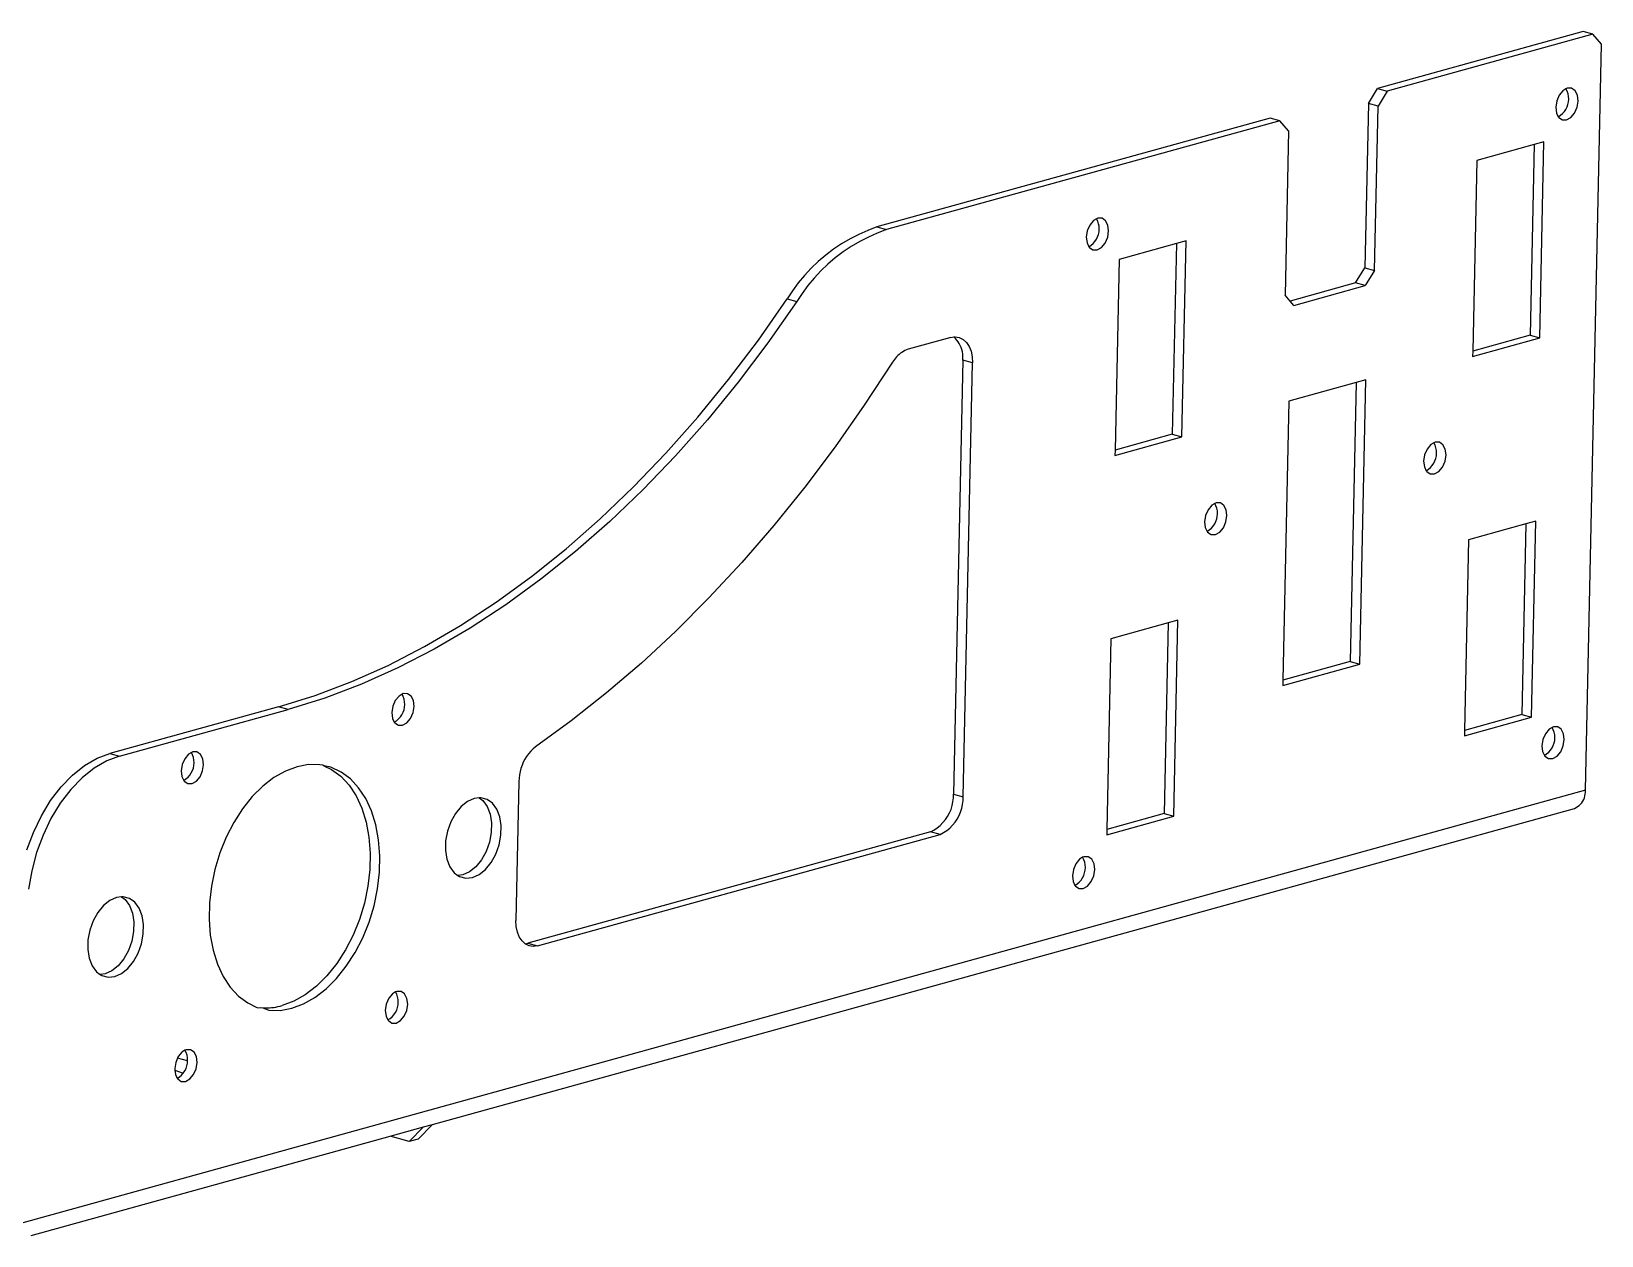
# Model space of a CAD drawing. Extents: x -582 to 53, y -1464 to -1083.
# Drawn here: x -290.6 to -230.9, y -1446.2 to -1400.4 of the extents above; entities that cross this region are included whole.
import ezdxf

# ---------------------------------------------------------------- set-up
doc = ezdxf.new("R2010")
doc.units = 0
doc.layers.add('Layer0', color=7, linetype='Continuous', true_color=0xffffff)

msp = doc.modelspace()

# ---------------------------------------------------------------- linework, layer by layer
at = {"layer": 'Layer0'}
for p, q in [((-231.592, -1400.415), (-239.411, -1402.579)), ((-231.225, -1400.516), (-231.592, -1400.415)), ((-231.225, -1400.516), (-239.044, -1402.68)), ((-231.512, -1429.257), (-230.896, -1400.903)), ((-230.896, -1400.903), (-231.225, -1400.516)), ((-239.761, -1403.154), (-239.411, -1402.579)), ((-239.411, -1402.579), (-239.044, -1402.68)), ((-239.044, -1402.68), (-239.395, -1403.255)), ((-232.504, -1402.836), (-232.6, -1403.057)), ((-232.363, -1402.668), (-232.504, -1402.836)), ((-232.249, -1402.595), (-232.363, -1402.668)), ((-232.199, -1402.577), (-232.249, -1402.595)), ((-232.204, -1402.687), (-232.249, -1402.595)), ((-232.171, -1402.784), (-232.204, -1402.687)), ((-232.038, -1402.578), (-232.199, -1402.577)), ((-232.151, -1402.884), (-232.171, -1402.784)), ((-231.903, -1402.67), (-232.038, -1402.578)), ((-231.815, -1402.839), (-231.903, -1402.67)), ((-231.787, -1403.06), (-231.815, -1402.839)), ((-239.761, -1403.154), (-239.897, -1409.401)), ((-239.395, -1403.255), (-239.761, -1403.154)), ((-239.531, -1409.502), (-239.395, -1403.255)), ((-232.6, -1403.057), (-232.637, -1403.296)), ((-232.637, -1403.296), (-232.61, -1403.516)), ((-232.31, -1403.461), (-232.252, -1403.377)), ((-232.252, -1403.377), (-232.206, -1403.286)), ((-232.206, -1403.286), (-232.173, -1403.189)), ((-232.173, -1403.189), (-232.152, -1403.089)), ((-232.152, -1403.089), (-232.145, -1402.986)), ((-232.145, -1402.986), (-232.151, -1402.884)), ((-231.921, -1403.52), (-231.825, -1403.299)), ((-231.825, -1403.299), (-231.787, -1403.06)), ((-243.491, -1403.708), (-258.449, -1407.848)), ((-243.124, -1403.809), (-258.083, -1407.948)), ((-243.124, -1403.809), (-243.491, -1403.708)), ((-242.795, -1404.196), (-243.124, -1403.809)), ((-232.61, -1403.516), (-232.542, -1403.66)), ((-232.542, -1403.66), (-232.456, -1403.604)), ((-232.542, -1403.66), (-232.522, -1403.686)), ((-232.522, -1403.686), (-232.387, -1403.778)), ((-232.456, -1403.604), (-232.378, -1403.538)), ((-232.387, -1403.778), (-232.225, -1403.779)), ((-232.378, -1403.538), (-232.31, -1403.461)), ((-232.225, -1403.779), (-232.062, -1403.688)), ((-232.062, -1403.688), (-231.921, -1403.52)), ((-242.795, -1404.196), (-242.93, -1410.443)), ((-233.088, -1404.615), (-233.459, -1404.717)), ((-233.25, -1412.064), (-233.088, -1404.615)), ((-233.459, -1404.717), (-235.638, -1405.32)), ((-233.459, -1404.717), (-233.617, -1411.963)), ((-235.638, -1405.32), (-235.796, -1412.565)), ((-250.211, -1407.607), (-250.352, -1407.775)), ((-250.097, -1407.534), (-250.211, -1407.607)), ((-250.048, -1407.516), (-250.097, -1407.534)), ((-250.052, -1407.626), (-250.097, -1407.534)), ((-250.019, -1407.723), (-250.052, -1407.626)), ((-249.886, -1407.517), (-250.048, -1407.516)), ((-249.751, -1407.609), (-249.886, -1407.517)), ((-249.663, -1407.778), (-249.751, -1407.609)), ((-259.138, -1408.128), (-259.469, -1408.297)), ((-258.798, -1407.978), (-259.138, -1408.128)), ((-258.771, -1408.229), (-259.102, -1408.398)), ((-258.449, -1407.848), (-258.798, -1407.978)), ((-258.431, -1408.079), (-258.771, -1408.229)), ((-258.449, -1407.848), (-258.083, -1407.948)), ((-258.083, -1407.948), (-258.431, -1408.079)), ((-250.448, -1407.996), (-250.486, -1408.235)), ((-250.352, -1407.775), (-250.448, -1407.996)), ((-250.101, -1408.316), (-250.055, -1408.225)), ((-250.055, -1408.225), (-250.021, -1408.128)), ((-250.021, -1408.128), (-250, -1408.028)), ((-250, -1407.823), (-250.019, -1407.723)), ((-249.993, -1407.926), (-250, -1407.823)), ((-250, -1408.028), (-249.993, -1407.926)), ((-249.673, -1408.238), (-249.636, -1407.999)), ((-249.636, -1407.999), (-249.663, -1407.778)), ((-260.099, -1408.692), (-260.395, -1408.916)), ((-259.79, -1408.485), (-260.099, -1408.692)), ((-259.732, -1408.793), (-260.029, -1409.017)), ((-259.469, -1408.297), (-259.79, -1408.485)), ((-259.423, -1408.586), (-259.732, -1408.793)), ((-259.102, -1408.398), (-259.423, -1408.586)), ((-250.486, -1408.235), (-250.458, -1408.456)), ((-250.458, -1408.456), (-250.391, -1408.599)), ((-250.391, -1408.599), (-250.305, -1408.543)), ((-250.391, -1408.599), (-250.371, -1408.625)), ((-250.371, -1408.625), (-250.235, -1408.717)), ((-250.305, -1408.543), (-250.227, -1408.477)), ((-250.235, -1408.717), (-250.074, -1408.718)), ((-250.227, -1408.477), (-250.159, -1408.401)), ((-250.159, -1408.401), (-250.101, -1408.316)), ((-250.074, -1408.718), (-249.91, -1408.627)), ((-249.91, -1408.627), (-249.77, -1408.459)), ((-249.77, -1408.459), (-249.673, -1408.238)), ((-247.058, -1408.48), (-249.237, -1409.083)), ((-247.058, -1408.48), (-247.216, -1415.726)), ((-246.687, -1408.378), (-247.058, -1408.48)), ((-246.849, -1415.827), (-246.687, -1408.378)), ((-260.948, -1409.414), (-261.201, -1409.686)), ((-260.679, -1409.157), (-260.948, -1409.414)), ((-260.395, -1408.916), (-260.679, -1409.157)), ((-260.312, -1409.258), (-260.581, -1409.515)), ((-260.029, -1409.017), (-260.312, -1409.258)), ((-249.237, -1409.083), (-249.394, -1416.329)), ((-240.248, -1409.976), (-239.897, -1409.401)), ((-239.897, -1409.401), (-239.531, -1409.502)), ((-261.438, -1409.972), (-261.659, -1410.271)), ((-261.201, -1409.686), (-261.438, -1409.972)), ((-260.835, -1409.787), (-261.072, -1410.073)), ((-260.581, -1409.515), (-260.835, -1409.787)), ((-240.248, -1409.976), (-242.74, -1410.666)), ((-239.881, -1410.077), (-240.248, -1409.976)), ((-239.531, -1409.502), (-239.881, -1410.077)), ((-262.955, -1412.144), (-261.862, -1410.583)), ((-261.659, -1410.271), (-261.862, -1410.583)), ((-261.862, -1410.583), (-261.495, -1410.684)), ((-261.292, -1410.372), (-261.495, -1410.684)), ((-261.072, -1410.073), (-261.292, -1410.372)), ((-242.74, -1410.666), (-242.93, -1410.443)), ((-242.601, -1410.83), (-239.881, -1410.077)), ((-261.495, -1410.684), (-262.589, -1412.245)), ((-242.601, -1410.83), (-242.74, -1410.666)), ((-264.089, -1413.642), (-262.955, -1412.144)), ((-262.589, -1412.245), (-263.723, -1413.743)), ((-255.638, -1412.049), (-257.259, -1412.497)), ((-255.638, -1412.049), (-255.524, -1412.028)), ((-255.524, -1412.028), (-255.472, -1412.026)), ((-255.465, -1412.085), (-255.524, -1412.028)), ((-255.472, -1412.026), (-255.314, -1412.05)), ((-255.41, -1412.146), (-255.465, -1412.085)), ((-255.36, -1412.212), (-255.41, -1412.146)), ((-255.316, -1412.281), (-255.36, -1412.212)), ((-255.277, -1412.354), (-255.316, -1412.281)), ((-255.314, -1412.05), (-255.17, -1412.12)), ((-255.244, -1412.429), (-255.277, -1412.354)), ((-255.17, -1412.12), (-255.044, -1412.234)), ((-255.044, -1412.234), (-254.942, -1412.387)), ((-254.942, -1412.387), (-254.868, -1412.573)), ((-235.8, -1412.769), (-233.25, -1412.064)), ((-233.617, -1411.963), (-235.796, -1412.565)), ((-233.617, -1411.963), (-233.25, -1412.064)), ((-257.851, -1412.99), (-258.926, -1414.624)), ((-257.817, -1412.934), (-257.851, -1412.99)), ((-257.78, -1412.88), (-257.817, -1412.934)), ((-257.739, -1412.828), (-257.78, -1412.88)), ((-257.696, -1412.779), (-257.739, -1412.828)), ((-257.649, -1412.733), (-257.696, -1412.779)), ((-257.6, -1412.69), (-257.649, -1412.733)), ((-257.548, -1412.649), (-257.6, -1412.69)), ((-257.494, -1412.612), (-257.548, -1412.649)), ((-257.438, -1412.578), (-257.494, -1412.612)), ((-257.38, -1412.548), (-257.438, -1412.578)), ((-257.32, -1412.521), (-257.38, -1412.548)), ((-257.259, -1412.497), (-257.32, -1412.521)), ((-255.18, -1412.914), (-255.539, -1429.398)), ((-255.217, -1412.507), (-255.244, -1412.429)), ((-255.197, -1412.587), (-255.217, -1412.507)), ((-255.183, -1412.668), (-255.197, -1412.587)), ((-255.176, -1412.75), (-255.183, -1412.668)), ((-255.18, -1412.914), (-255.175, -1412.832)), ((-254.814, -1413.015), (-255.18, -1412.914)), ((-255.175, -1412.832), (-255.176, -1412.75)), ((-254.868, -1412.573), (-254.825, -1412.785)), ((-254.825, -1412.785), (-254.814, -1413.015)), ((-235.796, -1412.565), (-235.8, -1412.769)), ((-255.172, -1429.499), (-254.814, -1413.015)), ((-265.26, -1415.075), (-264.089, -1413.642)), ((-263.723, -1413.743), (-264.894, -1415.176)), ((-240.228, -1413.756), (-242.781, -1414.462)), ((-240.228, -1413.756), (-240.459, -1424.365)), ((-239.857, -1413.653), (-240.228, -1413.756)), ((-240.092, -1424.466), (-239.857, -1413.653)), ((-258.926, -1414.624), (-260.039, -1416.206)), ((-242.781, -1414.462), (-243.012, -1425.071)), ((-266.467, -1416.438), (-265.26, -1415.075)), ((-264.894, -1415.176), (-266.1, -1416.539)), ((-249.399, -1416.532), (-246.849, -1415.827)), ((-247.216, -1415.726), (-249.394, -1416.329)), ((-247.216, -1415.726), (-246.849, -1415.827)), ((-267.705, -1417.728), (-266.467, -1416.438)), ((-266.1, -1416.539), (-267.339, -1417.829)), ((-260.039, -1416.206), (-261.189, -1417.731)), ((-249.394, -1416.329), (-249.399, -1416.532)), ((-237.623, -1416.508), (-237.661, -1416.747)), ((-237.527, -1416.288), (-237.623, -1416.508)), ((-237.386, -1416.12), (-237.527, -1416.288)), ((-237.272, -1416.047), (-237.386, -1416.12)), ((-237.223, -1416.029), (-237.272, -1416.047)), ((-237.227, -1416.138), (-237.272, -1416.047)), ((-237.194, -1416.235), (-237.227, -1416.138)), ((-237.061, -1416.03), (-237.223, -1416.029)), ((-237.196, -1416.641), (-237.175, -1416.54)), ((-237.174, -1416.336), (-237.194, -1416.235)), ((-237.175, -1416.54), (-237.168, -1416.438)), ((-237.168, -1416.438), (-237.174, -1416.336)), ((-236.926, -1416.122), (-237.061, -1416.03)), ((-236.838, -1416.291), (-236.926, -1416.122)), ((-236.848, -1416.751), (-236.811, -1416.512)), ((-236.811, -1416.512), (-236.838, -1416.291)), ((-237.661, -1416.747), (-237.633, -1416.968)), ((-237.633, -1416.968), (-237.566, -1417.112)), ((-237.566, -1417.112), (-237.48, -1417.056)), ((-237.566, -1417.112), (-237.545, -1417.138)), ((-237.545, -1417.138), (-237.41, -1417.23)), ((-237.48, -1417.056), (-237.402, -1416.989)), ((-237.402, -1416.989), (-237.333, -1416.913)), ((-237.333, -1416.913), (-237.276, -1416.829)), ((-237.276, -1416.829), (-237.23, -1416.737)), ((-237.249, -1417.23), (-237.085, -1417.14)), ((-237.23, -1416.737), (-237.196, -1416.641)), ((-237.085, -1417.14), (-236.944, -1416.971)), ((-236.944, -1416.971), (-236.848, -1416.751)), ((-268.973, -1418.944), (-267.705, -1417.728)), ((-261.189, -1417.731), (-262.372, -1419.198)), ((-237.41, -1417.23), (-237.249, -1417.23)), ((-267.339, -1417.829), (-268.607, -1419.045)), ((-245.601, -1418.352), (-245.716, -1418.425)), ((-245.552, -1418.334), (-245.601, -1418.352)), ((-245.556, -1418.443), (-245.601, -1418.352)), ((-245.39, -1418.335), (-245.552, -1418.334)), ((-245.255, -1418.427), (-245.39, -1418.335)), ((-270.267, -1420.081), (-268.973, -1418.944)), ((-245.953, -1418.813), (-245.99, -1419.052)), ((-245.856, -1418.593), (-245.953, -1418.813)), ((-245.716, -1418.425), (-245.856, -1418.593)), ((-245.559, -1419.042), (-245.525, -1418.945)), ((-245.523, -1418.54), (-245.556, -1418.443)), ((-245.525, -1418.945), (-245.505, -1418.845)), ((-245.504, -1418.641), (-245.523, -1418.54)), ((-245.505, -1418.845), (-245.497, -1418.743)), ((-245.497, -1418.743), (-245.504, -1418.641)), ((-245.167, -1418.596), (-245.255, -1418.427)), ((-245.177, -1419.056), (-245.14, -1418.817)), ((-245.14, -1418.817), (-245.167, -1418.596)), ((-268.607, -1419.045), (-269.901, -1420.182)), ((-262.372, -1419.198), (-263.588, -1420.602)), ((-245.99, -1419.052), (-245.963, -1419.273)), ((-245.963, -1419.273), (-245.895, -1419.416)), ((-245.895, -1419.416), (-245.809, -1419.361)), ((-245.895, -1419.416), (-245.875, -1419.442)), ((-245.875, -1419.442), (-245.74, -1419.534)), ((-245.809, -1419.361), (-245.731, -1419.294)), ((-245.74, -1419.534), (-245.578, -1419.535)), ((-245.731, -1419.294), (-245.663, -1419.218)), ((-245.663, -1419.218), (-245.605, -1419.134)), ((-245.605, -1419.134), (-245.559, -1419.042)), ((-245.578, -1419.535), (-245.414, -1419.444)), ((-245.414, -1419.444), (-245.274, -1419.276)), ((-245.274, -1419.276), (-245.177, -1419.056)), ((-233.773, -1419.135), (-235.951, -1419.737)), ((-233.773, -1419.135), (-233.93, -1426.38)), ((-233.402, -1419.032), (-233.773, -1419.135)), ((-233.564, -1426.481), (-233.402, -1419.032)), ((-271.585, -1421.137), (-270.267, -1420.081)), ((-235.951, -1419.737), (-236.109, -1426.983)), ((-269.901, -1420.182), (-271.218, -1421.238)), ((-263.588, -1420.602), (-264.833, -1421.943)), ((-272.922, -1422.11), (-271.585, -1421.137)), ((-271.218, -1421.238), (-272.556, -1422.211)), ((-264.833, -1421.943), (-266.106, -1423.217)), ((-274.277, -1422.997), (-272.922, -1422.11)), ((-272.556, -1422.211), (-273.911, -1423.098)), ((-275.646, -1423.797), (-274.277, -1422.997)), ((-273.911, -1423.098), (-275.28, -1423.898)), ((-247.371, -1422.898), (-249.55, -1423.501)), ((-247.371, -1422.898), (-247.529, -1430.143)), ((-247.001, -1422.795), (-247.371, -1422.898)), ((-247.162, -1430.244), (-247.001, -1422.795)), ((-266.106, -1423.217), (-267.403, -1424.422)), ((-249.55, -1423.501), (-249.708, -1430.746)), ((-277.026, -1424.507), (-275.646, -1423.797)), ((-275.28, -1423.898), (-276.659, -1424.608)), ((-278.413, -1425.126), (-277.026, -1424.507)), ((-276.659, -1424.608), (-278.047, -1425.227)), ((-267.403, -1424.422), (-268.724, -1425.556)), ((-243.016, -1425.275), (-240.092, -1424.466)), ((-240.459, -1424.365), (-243.012, -1425.071)), ((-240.459, -1424.365), (-240.092, -1424.466)), ((-279.805, -1425.652), (-278.413, -1425.126)), ((-278.047, -1425.227), (-279.438, -1425.753)), ((-243.012, -1425.071), (-243.016, -1425.275)), ((-281.198, -1426.085), (-287.608, -1427.859)), ((-281.198, -1426.085), (-279.805, -1425.652)), ((-280.831, -1426.186), (-281.198, -1426.085)), ((-279.438, -1425.753), (-280.831, -1426.186)), ((-276.853, -1426.062), (-276.89, -1426.301)), ((-276.757, -1425.842), (-276.853, -1426.062)), ((-276.616, -1425.674), (-276.757, -1425.842)), ((-276.502, -1425.601), (-276.616, -1425.674)), ((-276.452, -1425.583), (-276.502, -1425.601)), ((-276.457, -1425.693), (-276.502, -1425.601)), ((-276.424, -1425.79), (-276.457, -1425.693)), ((-276.291, -1425.584), (-276.452, -1425.583)), ((-276.426, -1426.195), (-276.405, -1426.094)), ((-276.404, -1425.89), (-276.424, -1425.79)), ((-276.405, -1426.094), (-276.398, -1425.992)), ((-276.398, -1425.992), (-276.404, -1425.89)), ((-276.156, -1425.676), (-276.291, -1425.584)), ((-276.068, -1425.845), (-276.156, -1425.676)), ((-276.078, -1426.305), (-276.04, -1426.066)), ((-276.04, -1426.066), (-276.068, -1425.845)), ((-268.724, -1425.556), (-270.065, -1426.616)), ((-287.242, -1427.96), (-280.831, -1426.186)), ((-276.89, -1426.301), (-276.863, -1426.522)), ((-276.863, -1426.522), (-276.795, -1426.666)), ((-276.795, -1426.666), (-276.709, -1426.61)), ((-276.795, -1426.666), (-276.775, -1426.692)), ((-276.775, -1426.692), (-276.64, -1426.784)), ((-276.709, -1426.61), (-276.632, -1426.543)), ((-276.632, -1426.543), (-276.563, -1426.467)), ((-276.563, -1426.467), (-276.505, -1426.383)), ((-276.505, -1426.383), (-276.459, -1426.291)), ((-276.478, -1426.784), (-276.315, -1426.694)), ((-276.459, -1426.291), (-276.426, -1426.195)), ((-276.315, -1426.694), (-276.174, -1426.525)), ((-276.174, -1426.525), (-276.078, -1426.305)), ((-270.065, -1426.616), (-271.424, -1427.602)), ((-236.113, -1427.186), (-233.564, -1426.481)), ((-233.93, -1426.38), (-236.109, -1426.983)), ((-233.93, -1426.38), (-233.564, -1426.481)), ((-276.64, -1426.784), (-276.478, -1426.784)), ((-236.109, -1426.983), (-236.113, -1427.186)), ((-233.127, -1427.326), (-233.165, -1427.565)), ((-233.031, -1427.105), (-233.127, -1427.326)), ((-232.89, -1426.937), (-233.031, -1427.105)), ((-232.776, -1426.864), (-232.89, -1426.937)), ((-232.727, -1426.846), (-232.776, -1426.864)), ((-232.731, -1426.956), (-232.776, -1426.864)), ((-232.698, -1427.053), (-232.731, -1426.956)), ((-232.565, -1426.847), (-232.727, -1426.846)), ((-232.679, -1427.153), (-232.698, -1427.053)), ((-232.672, -1427.256), (-232.679, -1427.153)), ((-232.679, -1427.358), (-232.672, -1427.256)), ((-232.43, -1426.939), (-232.565, -1426.847)), ((-232.342, -1427.109), (-232.43, -1426.939)), ((-232.352, -1427.568), (-232.315, -1427.329)), ((-232.315, -1427.329), (-232.342, -1427.109)), ((-288.093, -1428.041), (-287.608, -1427.859)), ((-287.608, -1427.859), (-287.242, -1427.96)), ((-284.622, -1427.889), (-284.763, -1428.058)), ((-284.508, -1427.816), (-284.622, -1427.889)), ((-284.459, -1427.799), (-284.508, -1427.816)), ((-284.463, -1427.908), (-284.508, -1427.816)), ((-284.43, -1428.005), (-284.463, -1427.908)), ((-284.297, -1427.799), (-284.459, -1427.799)), ((-284.162, -1427.891), (-284.297, -1427.799)), ((-284.074, -1428.061), (-284.162, -1427.891)), ((-271.69, -1427.87), (-271.765, -1427.971)), ((-271.608, -1427.774), (-271.69, -1427.87)), ((-271.519, -1427.685), (-271.608, -1427.774)), ((-271.424, -1427.602), (-271.519, -1427.685)), ((-233.165, -1427.565), (-233.137, -1427.786)), ((-233.137, -1427.786), (-233.07, -1427.929)), ((-233.07, -1427.929), (-232.984, -1427.873)), ((-233.07, -1427.929), (-233.05, -1427.955)), ((-232.984, -1427.873), (-232.906, -1427.807)), ((-232.906, -1427.807), (-232.838, -1427.731)), ((-232.838, -1427.731), (-232.78, -1427.646)), ((-232.78, -1427.646), (-232.734, -1427.555)), ((-232.734, -1427.555), (-232.7, -1427.458)), ((-232.7, -1427.458), (-232.679, -1427.358)), ((-232.589, -1427.957), (-232.449, -1427.789)), ((-232.449, -1427.789), (-232.352, -1427.568)), ((-289.03, -1428.684), (-288.57, -1428.318)), ((-288.204, -1428.419), (-288.663, -1428.785)), ((-288.57, -1428.318), (-288.093, -1428.041)), ((-287.727, -1428.142), (-288.204, -1428.419)), ((-287.242, -1427.96), (-287.727, -1428.142)), ((-284.859, -1428.278), (-284.897, -1428.517)), ((-284.897, -1428.517), (-284.869, -1428.738)), ((-284.763, -1428.058), (-284.859, -1428.278)), ((-284.512, -1428.598), (-284.466, -1428.507)), ((-284.466, -1428.507), (-284.432, -1428.41)), ((-284.432, -1428.41), (-284.411, -1428.31)), ((-284.411, -1428.106), (-284.43, -1428.005)), ((-284.404, -1428.208), (-284.411, -1428.106)), ((-284.411, -1428.31), (-284.404, -1428.208)), ((-284.18, -1428.741), (-284.084, -1428.52)), ((-284.084, -1428.52), (-284.047, -1428.282)), ((-284.047, -1428.282), (-284.074, -1428.061)), ((-280.935, -1428.526), (-281.371, -1428.773)), ((-280.492, -1428.361), (-280.935, -1428.526)), ((-280.051, -1428.281), (-280.492, -1428.361)), ((-279.62, -1428.289), (-280.051, -1428.281)), ((-279.509, -1428.305), (-279.62, -1428.289)), ((-279.474, -1428.322), (-279.509, -1428.305)), ((-279.474, -1428.322), (-279.186, -1428.461)), ((-279.207, -1428.383), (-279.474, -1428.322)), ((-278.819, -1428.562), (-279.207, -1428.383)), ((-279.186, -1428.461), (-278.832, -1428.722)), ((-271.981, -1428.424), (-272.014, -1428.546)), ((-271.94, -1428.305), (-271.981, -1428.424)), ((-271.89, -1428.19), (-271.94, -1428.305)), ((-271.831, -1428.078), (-271.89, -1428.19)), ((-271.765, -1427.971), (-271.831, -1428.078)), ((-233.05, -1427.955), (-232.914, -1428.047)), ((-232.914, -1428.047), (-232.753, -1428.048)), ((-232.753, -1428.048), (-232.589, -1427.957)), ((-289.463, -1429.13), (-289.03, -1428.684)), ((-288.663, -1428.785), (-289.096, -1429.231)), ((-284.869, -1428.738), (-284.802, -1428.881)), ((-284.802, -1428.881), (-284.716, -1428.825)), ((-284.802, -1428.881), (-284.781, -1428.907)), ((-284.781, -1428.907), (-284.646, -1428.999)), ((-284.716, -1428.825), (-284.638, -1428.759)), ((-284.646, -1428.999), (-284.485, -1429)), ((-284.638, -1428.759), (-284.57, -1428.683)), ((-284.57, -1428.683), (-284.512, -1428.598)), ((-284.485, -1429), (-284.321, -1428.909)), ((-284.321, -1428.909), (-284.18, -1428.741)), ((-281.794, -1429.099), (-282.193, -1429.496)), ((-281.371, -1428.773), (-281.794, -1429.099)), ((-278.832, -1428.722), (-278.517, -1429.06)), ((-278.465, -1428.823), (-278.819, -1428.562)), ((-278.517, -1429.06), (-278.248, -1429.469)), ((-278.151, -1429.161), (-278.465, -1428.823)), ((-272.056, -1428.921), (-272.171, -1434.203)), ((-272.051, -1428.795), (-272.056, -1428.921)), ((-272.037, -1428.67), (-272.051, -1428.795)), ((-272.014, -1428.546), (-272.037, -1428.67)), ((-231.512, -1429.257), (-291.007, -1445.721)), ((-290.213, -1430.228), (-289.86, -1429.648)), ((-289.86, -1429.648), (-289.463, -1429.13)), ((-289.096, -1429.231), (-289.493, -1429.749)), ((-282.193, -1429.496), (-282.563, -1429.957)), ((-278.248, -1429.469), (-278.029, -1429.94)), ((-277.882, -1429.57), (-278.151, -1429.161)), ((-277.663, -1430.041), (-277.882, -1429.57)), ((-274.015, -1429.681), (-274.257, -1429.876)), ((-273.759, -1429.567), (-274.015, -1429.681)), ((-273.568, -1429.538), (-273.759, -1429.567)), ((-273.506, -1429.54), (-273.568, -1429.538)), ((-273.568, -1429.538), (-273.43, -1429.649)), ((-273.269, -1429.602), (-273.506, -1429.54)), ((-273.43, -1429.649), (-273.266, -1429.873)), ((-273.063, -1429.75), (-273.269, -1429.602)), ((-255.586, -1429.84), (-255.555, -1429.694)), ((-255.555, -1429.694), (-255.54, -1429.546)), ((-255.54, -1429.546), (-255.539, -1429.398)), ((-255.539, -1429.398), (-255.172, -1429.499)), ((-255.189, -1429.795), (-255.173, -1429.647)), ((-255.173, -1429.647), (-255.172, -1429.499)), ((-231.65, -1429.727), (-231.609, -1429.668)), ((-231.609, -1429.668), (-231.575, -1429.605)), ((-231.575, -1429.605), (-231.548, -1429.539)), ((-231.548, -1429.539), (-231.528, -1429.47)), ((-231.528, -1429.47), (-231.515, -1429.4)), ((-231.515, -1429.4), (-231.51, -1429.328)), ((-231.51, -1429.328), (-231.512, -1429.257)), ((-290.516, -1430.858), (-290.213, -1430.228)), ((-289.493, -1429.749), (-289.847, -1430.329)), ((-282.563, -1429.957), (-282.896, -1430.474)), ((-278.029, -1429.94), (-277.865, -1430.466)), ((-277.499, -1430.567), (-277.663, -1430.041)), ((-275.34, -1441.955), (-231.932, -1429.943)), ((-274.472, -1430.14), (-274.648, -1430.458)), ((-274.257, -1429.876), (-274.472, -1430.14)), ((-273.266, -1429.873), (-273.154, -1430.16)), ((-273.154, -1430.16), (-273.1, -1430.495)), ((-272.899, -1429.974), (-273.063, -1429.75)), ((-272.787, -1430.261), (-272.899, -1429.974)), ((-272.734, -1430.596), (-272.787, -1430.261)), ((-255.842, -1430.372), (-255.759, -1430.249)), ((-255.759, -1430.249), (-255.688, -1430.118)), ((-255.688, -1430.118), (-255.63, -1429.981)), ((-255.63, -1429.981), (-255.586, -1429.84)), ((-255.392, -1430.35), (-255.321, -1430.219)), ((-255.321, -1430.219), (-255.263, -1430.082)), ((-255.263, -1430.082), (-255.219, -1429.941)), ((-255.219, -1429.941), (-255.189, -1429.795)), ((-249.712, -1430.95), (-247.162, -1430.244)), ((-247.529, -1430.143), (-249.708, -1430.746)), ((-247.529, -1430.143), (-247.162, -1430.244)), ((-231.932, -1429.943), (-231.867, -1429.912)), ((-231.867, -1429.912), (-231.806, -1429.875)), ((-231.806, -1429.875), (-231.749, -1429.831)), ((-231.749, -1429.831), (-231.697, -1429.782)), ((-231.697, -1429.782), (-231.65, -1429.727)), ((-290.762, -1431.524), (-290.516, -1430.858)), ((-289.847, -1430.329), (-290.15, -1430.959)), ((-282.896, -1430.474), (-283.187, -1431.038)), ((-277.865, -1430.466), (-277.759, -1431.036)), ((-277.392, -1431.137), (-277.499, -1430.567)), ((-274.774, -1430.811), (-274.843, -1431.18)), ((-274.648, -1430.458), (-274.774, -1430.811)), ((-273.108, -1430.857), (-273.177, -1431.225)), ((-273.1, -1430.495), (-273.108, -1430.857)), ((-272.741, -1430.958), (-272.734, -1430.596)), ((-256.415, -1430.834), (-271.713, -1435.068)), ((-256.415, -1430.834), (-256.283, -1430.765)), ((-256.048, -1430.935), (-256.415, -1430.834)), ((-256.283, -1430.765), (-256.159, -1430.684)), ((-256.159, -1430.684), (-256.043, -1430.59)), ((-256.048, -1430.935), (-255.917, -1430.866)), ((-256.043, -1430.59), (-255.937, -1430.486)), ((-255.937, -1430.486), (-255.842, -1430.372)), ((-255.917, -1430.866), (-255.792, -1430.785)), ((-255.792, -1430.785), (-255.677, -1430.691)), ((-255.677, -1430.691), (-255.571, -1430.587)), ((-255.571, -1430.587), (-255.476, -1430.473)), ((-255.476, -1430.473), (-255.392, -1430.35)), ((-249.708, -1430.746), (-249.712, -1430.95)), ((-290.15, -1430.959), (-290.395, -1431.625)), ((-283.187, -1431.038), (-283.428, -1431.636)), ((-277.759, -1431.036), (-277.712, -1431.64)), ((-277.346, -1431.741), (-277.392, -1431.137)), ((-274.843, -1431.18), (-274.851, -1431.542)), ((-273.177, -1431.225), (-273.303, -1431.579)), ((-272.936, -1431.68), (-272.81, -1431.326)), ((-272.81, -1431.326), (-272.741, -1430.958)), ((-271.347, -1435.169), (-256.048, -1430.935)), ((-290.395, -1431.625), (-290.579, -1432.314)), ((-283.428, -1431.636), (-283.617, -1432.26)), ((-277.712, -1431.64), (-277.726, -1432.266)), ((-277.359, -1432.367), (-277.346, -1431.741)), ((-274.851, -1431.542), (-274.797, -1431.876)), ((-274.797, -1431.876), (-274.685, -1432.164)), ((-273.479, -1431.897), (-273.694, -1432.161)), ((-273.303, -1431.579), (-273.479, -1431.897)), ((-273.327, -1432.262), (-273.112, -1431.998)), ((-273.112, -1431.998), (-272.936, -1431.68)), ((-250.88, -1432.045), (-250.976, -1432.265)), ((-250.739, -1431.876), (-250.88, -1432.045)), ((-250.625, -1431.803), (-250.739, -1431.876)), ((-250.575, -1431.785), (-250.625, -1431.803)), ((-250.58, -1431.895), (-250.625, -1431.803)), ((-250.547, -1431.992), (-250.58, -1431.895)), ((-250.414, -1431.786), (-250.575, -1431.785)), ((-250.527, -1432.093), (-250.547, -1431.992)), ((-250.521, -1432.195), (-250.527, -1432.093)), ((-250.279, -1431.878), (-250.414, -1431.786)), ((-250.191, -1432.048), (-250.279, -1431.878)), ((-250.163, -1432.269), (-250.191, -1432.048)), ((-290.579, -1432.314), (-290.696, -1433.013)), ((-283.617, -1432.26), (-283.75, -1432.896)), ((-277.726, -1432.266), (-277.8, -1432.903)), ((-277.433, -1433.004), (-277.359, -1432.367)), ((-274.685, -1432.164), (-274.521, -1432.388)), ((-274.521, -1432.388), (-274.383, -1432.498)), ((-274.191, -1432.47), (-274.383, -1432.498)), ((-274.383, -1432.498), (-274.315, -1432.535)), ((-274.315, -1432.535), (-274.078, -1432.597)), ((-273.936, -1432.356), (-274.191, -1432.47)), ((-274.078, -1432.597), (-273.825, -1432.57)), ((-273.694, -1432.161), (-273.936, -1432.356)), ((-273.825, -1432.57), (-273.57, -1432.456)), ((-273.57, -1432.456), (-273.327, -1432.262)), ((-250.976, -1432.265), (-251.013, -1432.504)), ((-251.013, -1432.504), (-250.986, -1432.725)), ((-250.754, -1432.746), (-250.686, -1432.67)), ((-250.686, -1432.67), (-250.628, -1432.585)), ((-250.628, -1432.585), (-250.582, -1432.494)), ((-250.582, -1432.494), (-250.549, -1432.397)), ((-250.549, -1432.397), (-250.528, -1432.297)), ((-250.528, -1432.297), (-250.521, -1432.195)), ((-250.297, -1432.728), (-250.201, -1432.507)), ((-250.201, -1432.507), (-250.163, -1432.269)), ((-287.167, -1433.302), (-287.358, -1433.33)), ((-287.105, -1433.303), (-287.167, -1433.302)), ((-287.167, -1433.302), (-287.029, -1433.412)), ((-286.868, -1433.365), (-287.105, -1433.303)), ((-283.75, -1432.896), (-283.824, -1433.533)), ((-277.8, -1432.903), (-277.932, -1433.54)), ((-277.566, -1433.641), (-277.433, -1433.004)), ((-250.986, -1432.725), (-250.918, -1432.868)), ((-250.918, -1432.868), (-250.832, -1432.812)), ((-250.918, -1432.868), (-250.898, -1432.894)), ((-250.898, -1432.894), (-250.763, -1432.986)), ((-250.832, -1432.812), (-250.754, -1432.746)), ((-250.763, -1432.986), (-250.601, -1432.987)), ((-250.601, -1432.987), (-250.438, -1432.896)), ((-250.438, -1432.896), (-250.297, -1432.728)), ((-288.071, -1433.903), (-288.247, -1434.221)), ((-287.856, -1433.639), (-288.071, -1433.903)), ((-287.614, -1433.444), (-287.856, -1433.639)), ((-287.358, -1433.33), (-287.614, -1433.444)), ((-287.029, -1433.412), (-286.865, -1433.636)), ((-286.662, -1433.513), (-286.868, -1433.365)), ((-286.865, -1433.636), (-286.753, -1433.923)), ((-286.498, -1433.737), (-286.662, -1433.513)), ((-286.386, -1434.024), (-286.498, -1433.737)), ((-283.824, -1433.533), (-283.838, -1434.16)), ((-277.932, -1433.54), (-278.121, -1434.163)), ((-277.755, -1434.264), (-277.566, -1433.641)), ((-288.247, -1434.221), (-288.373, -1434.574)), ((-286.753, -1433.923), (-286.699, -1434.258)), ((-286.699, -1434.258), (-286.707, -1434.62)), ((-286.332, -1434.359), (-286.386, -1434.024)), ((-286.34, -1434.721), (-286.332, -1434.359)), ((-283.838, -1434.16), (-283.791, -1434.764)), ((-278.121, -1434.163), (-278.363, -1434.762)), ((-277.997, -1434.863), (-277.755, -1434.264)), ((-272.159, -1434.432), (-272.171, -1434.203)), ((-272.116, -1434.644), (-272.159, -1434.432)), ((-288.442, -1434.943), (-288.45, -1435.305)), ((-288.373, -1434.574), (-288.442, -1434.943)), ((-286.776, -1434.988), (-286.902, -1435.342)), ((-286.707, -1434.62), (-286.776, -1434.988)), ((-286.535, -1435.443), (-286.409, -1435.089)), ((-286.409, -1435.089), (-286.34, -1434.721)), ((-283.791, -1434.764), (-283.684, -1435.334)), ((-278.363, -1434.762), (-278.653, -1435.325)), ((-278.287, -1435.426), (-277.997, -1434.863)), ((-272.042, -1434.83), (-272.116, -1434.644)), ((-271.94, -1434.983), (-272.042, -1434.83)), ((-271.815, -1435.097), (-271.94, -1434.983)), ((-271.815, -1435.097), (-271.713, -1435.068)), ((-271.67, -1435.167), (-271.815, -1435.097)), ((-271.713, -1435.068), (-271.347, -1435.169)), ((-288.45, -1435.305), (-288.396, -1435.639)), ((-288.396, -1435.639), (-288.284, -1435.927)), ((-287.077, -1435.66), (-287.293, -1435.924)), ((-286.902, -1435.342), (-287.077, -1435.66)), ((-286.711, -1435.761), (-286.535, -1435.443)), ((-283.684, -1435.334), (-283.52, -1435.859)), ((-278.653, -1435.325), (-278.986, -1435.842)), ((-278.62, -1435.943), (-278.287, -1435.426)), ((-271.512, -1435.192), (-271.67, -1435.167)), ((-271.347, -1435.169), (-271.512, -1435.192)), ((-288.284, -1435.927), (-288.12, -1436.151)), ((-288.12, -1436.151), (-287.982, -1436.261)), ((-287.79, -1436.233), (-287.982, -1436.261)), ((-287.982, -1436.261), (-287.914, -1436.298)), ((-287.535, -1436.119), (-287.79, -1436.233)), ((-287.293, -1435.924), (-287.535, -1436.119)), ((-287.424, -1436.334), (-287.168, -1436.22)), ((-287.168, -1436.22), (-286.926, -1436.025)), ((-286.926, -1436.025), (-286.711, -1435.761)), ((-283.52, -1435.859), (-283.302, -1436.331)), ((-278.986, -1435.842), (-279.356, -1436.304)), ((-278.99, -1436.405), (-278.62, -1435.943)), ((-287.914, -1436.298), (-287.677, -1436.36)), ((-287.677, -1436.36), (-287.424, -1436.334)), ((-283.302, -1436.331), (-283.032, -1436.739)), ((-283.032, -1436.739), (-282.718, -1437.077)), ((-279.756, -1436.701), (-280.178, -1437.026)), ((-279.812, -1437.127), (-279.39, -1436.802)), ((-279.356, -1436.304), (-279.756, -1436.701)), ((-279.39, -1436.802), (-278.99, -1436.405)), ((-282.718, -1437.077), (-282.364, -1437.338)), ((-282.364, -1437.338), (-282.041, -1437.495)), ((-281.3, -1437.494), (-281.218, -1437.479)), ((-281.218, -1437.479), (-281.138, -1437.46)), ((-281.138, -1437.46), (-281.058, -1437.439)), ((-280.615, -1437.274), (-281.058, -1437.439)), ((-280.691, -1437.54), (-280.248, -1437.375)), ((-280.178, -1437.026), (-280.615, -1437.274)), ((-280.248, -1437.375), (-279.812, -1437.127)), ((-277.099, -1437.38), (-277.136, -1437.619)), ((-277.003, -1437.16), (-277.099, -1437.38)), ((-276.862, -1436.991), (-277.003, -1437.16)), ((-276.748, -1436.918), (-276.862, -1436.991)), ((-276.698, -1436.901), (-276.748, -1436.918)), ((-276.703, -1437.01), (-276.748, -1436.918)), ((-276.67, -1437.107), (-276.703, -1437.01)), ((-276.537, -1436.901), (-276.698, -1436.901)), ((-276.672, -1437.512), (-276.651, -1437.412)), ((-276.65, -1437.208), (-276.67, -1437.107)), ((-276.651, -1437.412), (-276.644, -1437.31)), ((-276.644, -1437.31), (-276.65, -1437.208)), ((-276.402, -1436.993), (-276.537, -1436.901)), ((-276.314, -1437.163), (-276.402, -1436.993)), ((-276.324, -1437.623), (-276.286, -1437.384)), ((-276.286, -1437.384), (-276.314, -1437.163)), ((-282.041, -1437.495), (-281.977, -1437.518)), ((-281.977, -1437.518), (-281.877, -1437.516)), ((-281.877, -1437.516), (-281.794, -1437.523)), ((-281.794, -1437.523), (-281.712, -1437.526)), ((-281.794, -1437.523), (-281.564, -1437.612)), ((-281.712, -1437.526), (-281.629, -1437.526)), ((-281.629, -1437.526), (-281.546, -1437.522)), ((-281.564, -1437.612), (-281.132, -1437.619)), ((-281.546, -1437.522), (-281.464, -1437.516)), ((-281.464, -1437.516), (-281.381, -1437.507)), ((-281.381, -1437.507), (-281.3, -1437.494)), ((-281.132, -1437.619), (-280.691, -1437.54)), ((-277.136, -1437.619), (-277.109, -1437.84)), ((-277.109, -1437.84), (-277.041, -1437.983)), ((-277.041, -1437.983), (-276.955, -1437.928)), ((-277.041, -1437.983), (-277.021, -1438.009)), ((-277.021, -1438.009), (-276.886, -1438.101)), ((-276.955, -1437.928), (-276.878, -1437.861)), ((-276.878, -1437.861), (-276.809, -1437.785)), ((-276.809, -1437.785), (-276.751, -1437.7)), ((-276.751, -1437.7), (-276.705, -1437.609)), ((-276.724, -1438.102), (-276.561, -1438.011)), ((-276.705, -1437.609), (-276.672, -1437.512)), ((-276.561, -1438.011), (-276.42, -1437.843)), ((-276.42, -1437.843), (-276.324, -1437.623)), ((-276.886, -1438.101), (-276.724, -1438.102)), ((-284.868, -1439.207), (-285.009, -1439.375)), ((-284.754, -1439.134), (-284.868, -1439.207)), ((-284.705, -1439.116), (-284.754, -1439.134)), ((-284.709, -1439.226), (-284.754, -1439.134)), ((-284.676, -1439.323), (-284.709, -1439.226)), ((-284.543, -1439.117), (-284.705, -1439.116)), ((-284.408, -1439.209), (-284.543, -1439.117)), ((-284.32, -1439.378), (-284.408, -1439.209)), ((-285.105, -1439.596), (-285.143, -1439.834)), ((-285.143, -1439.834), (-285.142, -1439.89)), ((-285.042, -1439.434), (-285.105, -1439.596)), ((-285.009, -1439.375), (-285.042, -1439.434)), ((-284.661, -1439.539), (-285.042, -1439.434)), ((-284.758, -1439.916), (-284.712, -1439.824)), ((-284.712, -1439.824), (-284.678, -1439.728)), ((-284.678, -1439.728), (-284.657, -1439.627)), ((-284.657, -1439.423), (-284.676, -1439.323)), ((-284.661, -1439.539), (-284.657, -1439.423)), ((-284.657, -1439.627), (-284.661, -1439.539)), ((-284.426, -1440.058), (-284.33, -1439.838)), ((-284.33, -1439.838), (-284.293, -1439.599)), ((-284.293, -1439.599), (-284.32, -1439.378)), ((-285.142, -1439.89), (-285.115, -1440.055)), ((-285.142, -1439.89), (-284.816, -1440)), ((-285.115, -1440.055), (-285.067, -1440.168)), ((-285.048, -1440.199), (-285.067, -1440.168)), ((-285.015, -1440.183), (-285.048, -1440.199)), ((-285.048, -1440.199), (-285.027, -1440.225)), ((-285.027, -1440.225), (-284.892, -1440.317)), ((-285.015, -1440.183), (-284.962, -1440.143)), ((-284.962, -1440.143), (-284.884, -1440.077)), ((-284.892, -1440.317), (-284.731, -1440.318)), ((-284.884, -1440.077), (-284.816, -1440)), ((-284.816, -1440), (-284.758, -1439.916)), ((-284.731, -1440.318), (-284.567, -1440.227)), ((-284.567, -1440.227), (-284.426, -1440.058)), ((-276.958, -1442.402), (-275.68, -1442.049)), ((-276.23, -1442.603), (-275.68, -1442.049)), ((-275.34, -1441.955), (-275.891, -1442.509)), ((-275.68, -1442.049), (-275.34, -1441.955)), ((-290.605, -1446.179), (-276.958, -1442.402)), ((-276.23, -1442.603), (-276.958, -1442.402)), ((-275.891, -1442.509), (-276.23, -1442.603))]:
    msp.add_line(p, q, dxfattribs=at)

doc.saveas('drawing.dxf')
